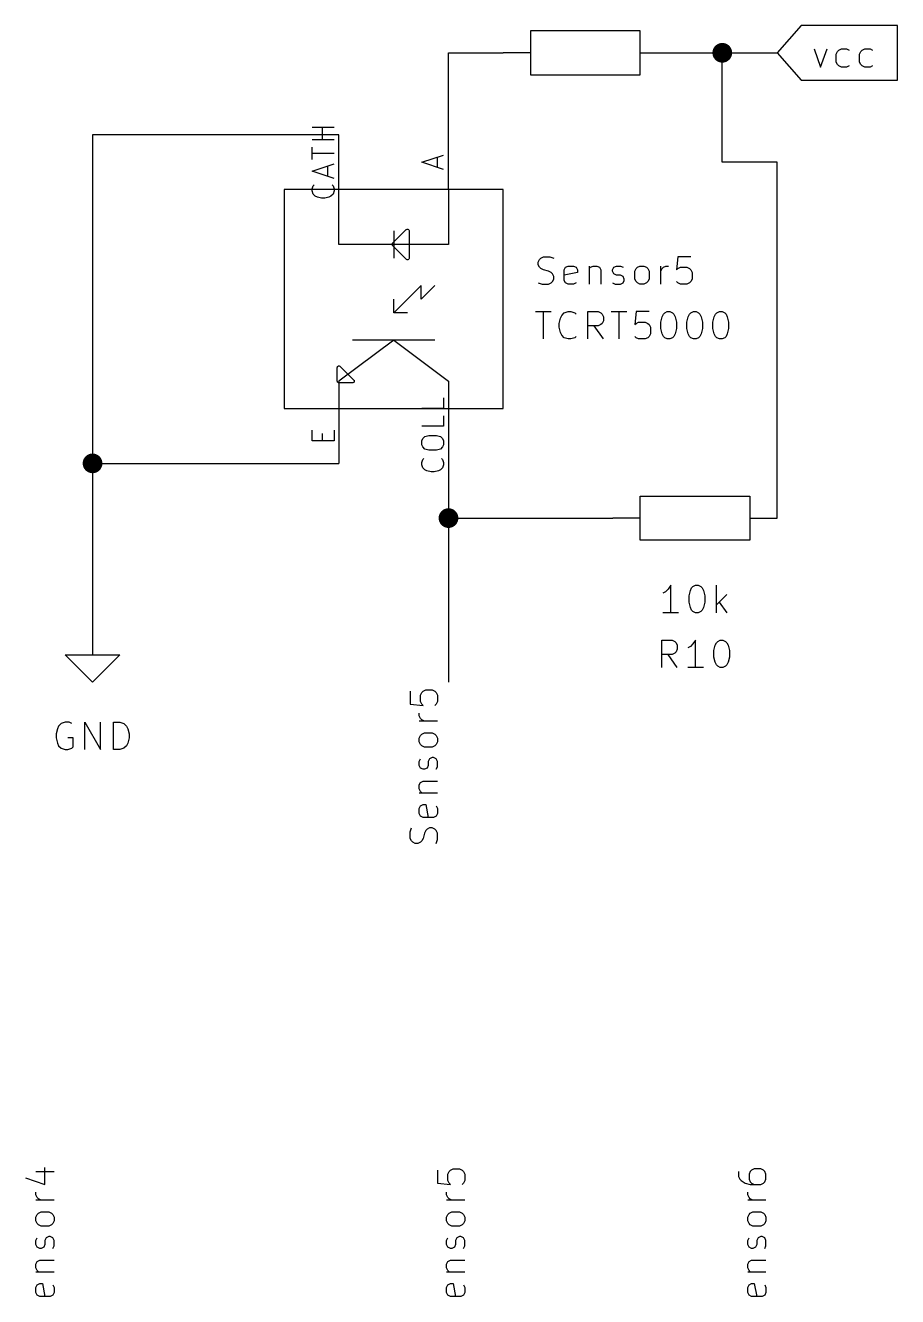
# Model space of a CAD drawing. Extents: x 0.4 to 11.3, y -7.9 to -0.4.
# Drawn here: x 7.577 to 9.17, y -3.972 to -1.65 of the extents above; entities that cross this region are included whole.
import ezdxf

# ---------------------------------------------------------------- set-up
doc = ezdxf.new("R2010")
doc.units = 0
doc.header["$MEASUREMENT"] = 0
for name, color, linetype in [('CYAN2', 4, 'CONTINUOUS'), ('GRAY1', 251, 'CONTINUOUS'), ('GREEN3', 91, 'CONTINUOUS'), ('LYELLOW', 51, 'CONTINUOUS'), ('RED2', 1, 'CONTINUOUS'), ('RED3', 11, 'CONTINUOUS')]:
    doc.layers.add(name, color=color, linetype=linetype)

msp = doc.modelspace()

# ---------------------------------------------------------------- linework, layer by layer
at = {"layer": 'CYAN2', "linetype": 'CONTINUOUS'}
for p, q in [((8.5139, -2.0823), (8.5163, -2.0776)), ((8.5139, -2.0871), (8.5139, -2.0823)), ((8.5163, -2.0918), (8.5139, -2.0871)), ((8.5163, -2.0776), (8.5187, -2.0752)), ((8.5187, -2.0752), (8.5234, -2.0728)), ((8.5234, -2.0728), (8.5353, -2.0728)), ((8.5353, -2.0728), (8.5425, -2.0752)), ((8.5639, -2.0918), (8.5687, -2.0895)), ((8.5687, -2.0895), (8.5782, -2.0895)), ((8.5782, -2.0895), (8.5829, -2.0918)), ((8.6068, -2.0895), (8.6068, -2.1228)), ((8.6091, -2.0918), (8.6139, -2.0895)), ((8.6139, -2.0895), (8.621, -2.0895)), ((8.621, -2.0895), (8.6258, -2.0918)), ((8.652, -2.0918), (8.6568, -2.0895)), ((8.6568, -2.0895), (8.6639, -2.0895)), ((8.6639, -2.0895), (8.6687, -2.0918)), ((8.6949, -2.0918), (8.6996, -2.0895)), ((8.6996, -2.0895), (8.7068, -2.0895)), ((8.7068, -2.0895), (8.7115, -2.0918)), ((8.7377, -2.1228), (8.7377, -2.0895)), ((8.7425, -2.0918), (8.7472, -2.0895)), ((8.7472, -2.0895), (8.752, -2.0895)), ((8.7687, -2.0728), (8.7663, -2.0966)), ((8.7925, -2.0728), (8.7687, -2.0728)), ((8.5187, -2.0942), (8.5163, -2.0918)), ((8.5234, -2.0966), (8.5187, -2.0942)), ((8.5329, -2.099), (8.5234, -2.0966)), ((8.5377, -2.1014), (8.5329, -2.099)), ((8.5401, -2.1038), (8.5377, -2.1014)), ((8.5425, -2.1085), (8.5401, -2.1038)), ((8.5425, -2.1133), (8.5425, -2.1085)), ((8.5615, -2.0966), (8.5639, -2.0918)), ((8.5615, -2.1157), (8.5615, -2.0966)), ((8.5853, -2.1014), (8.5615, -2.1061)), ((8.5829, -2.0918), (8.5853, -2.0966)), ((8.5853, -2.0966), (8.5853, -2.1014)), ((8.6068, -2.0942), (8.6091, -2.0918)), ((8.6258, -2.0918), (8.6282, -2.0966)), ((8.6282, -2.0966), (8.6282, -2.1228)), ((8.6496, -2.0966), (8.652, -2.0918)), ((8.6496, -2.099), (8.6496, -2.0966)), ((8.652, -2.1038), (8.6496, -2.099)), ((8.6568, -2.1061), (8.652, -2.1038)), ((8.6639, -2.1061), (8.6568, -2.1061)), ((8.6687, -2.1085), (8.6639, -2.1061)), ((8.671, -2.1133), (8.6687, -2.1085)), ((8.6901, -2.099), (8.6925, -2.0942)), ((8.6901, -2.1133), (8.6901, -2.099)), ((8.6925, -2.0942), (8.6949, -2.0918)), ((8.7115, -2.0918), (8.7139, -2.0942)), ((8.7139, -2.0942), (8.7163, -2.099)), ((8.7163, -2.099), (8.7163, -2.1133)), ((8.7377, -2.099), (8.7401, -2.0942)), ((8.7401, -2.0942), (8.7425, -2.0918)), ((8.7663, -2.0966), (8.7687, -2.0942)), ((8.7687, -2.0942), (8.7734, -2.0918)), ((8.7734, -2.0918), (8.7853, -2.0918)), ((8.7853, -2.0918), (8.7901, -2.0942)), ((8.7901, -2.0942), (8.7925, -2.0966)), ((8.7925, -2.0966), (8.7949, -2.1014)), ((8.7949, -2.1014), (8.7949, -2.1133)), ((8.5139, -2.1204), (8.521, -2.1228)), ((8.521, -2.1228), (8.5329, -2.1228)), ((8.5329, -2.1228), (8.5377, -2.1204)), ((8.5377, -2.1204), (8.5401, -2.118)), ((8.5401, -2.118), (8.5425, -2.1133)), ((8.5639, -2.1204), (8.5615, -2.1157)), ((8.5687, -2.1228), (8.5639, -2.1204)), ((8.5782, -2.1228), (8.5687, -2.1228)), ((8.5829, -2.1204), (8.5782, -2.1228)), ((8.6496, -2.1204), (8.6544, -2.1228)), ((8.6544, -2.1228), (8.6639, -2.1228)), ((8.6639, -2.1228), (8.6687, -2.1204)), ((8.6687, -2.1204), (8.671, -2.1157)), ((8.671, -2.1157), (8.671, -2.1133)), ((8.6925, -2.118), (8.6901, -2.1133)), ((8.6949, -2.1204), (8.6925, -2.118)), ((8.6996, -2.1228), (8.6949, -2.1204)), ((8.7068, -2.1228), (8.6996, -2.1228)), ((8.7115, -2.1204), (8.7068, -2.1228)), ((8.7139, -2.118), (8.7115, -2.1204)), ((8.7163, -2.1133), (8.7139, -2.118)), ((8.7687, -2.1204), (8.7663, -2.118)), ((8.7734, -2.1228), (8.7687, -2.1204)), ((8.7853, -2.1228), (8.7734, -2.1228)), ((8.7901, -2.1204), (8.7853, -2.1228)), ((8.7925, -2.118), (8.7901, -2.1204)), ((8.7949, -2.1133), (8.7925, -2.118)), ((8.5091, -2.1728), (8.5377, -2.1728)), ((8.5234, -2.2228), (8.5234, -2.1728)), ((8.5544, -2.1847), (8.5568, -2.1799)), ((8.5568, -2.1799), (8.5615, -2.1752)), ((8.5615, -2.1752), (8.5687, -2.1728)), ((8.5687, -2.1728), (8.5734, -2.1728)), ((8.5734, -2.1728), (8.5806, -2.1752)), ((8.5806, -2.1752), (8.5829, -2.1776)), ((8.6044, -2.2228), (8.6044, -2.1728)), ((8.6044, -2.1728), (8.6234, -2.1728)), ((8.6234, -2.1728), (8.6282, -2.1752)), ((8.6282, -2.1752), (8.6306, -2.1776)), ((8.6306, -2.1776), (8.6329, -2.1823)), ((8.6329, -2.1823), (8.6329, -2.1895)), ((8.6472, -2.1728), (8.6758, -2.1728)), ((8.6615, -2.2228), (8.6615, -2.1728)), ((8.6925, -2.1728), (8.6901, -2.1966)), ((8.7163, -2.1728), (8.6925, -2.1728)), ((8.7377, -2.1918), (8.7401, -2.1823)), ((8.7401, -2.1823), (8.7425, -2.1776)), ((8.7425, -2.1776), (8.7449, -2.1752)), ((8.7449, -2.1752), (8.7496, -2.1728)), ((8.7496, -2.1728), (8.7544, -2.1728)), ((8.7544, -2.1728), (8.7591, -2.1752)), ((8.7591, -2.1752), (8.7615, -2.1776)), ((8.7615, -2.1776), (8.7639, -2.1823)), ((8.7639, -2.1823), (8.7663, -2.1918)), ((8.7853, -2.1918), (8.7877, -2.1823)), ((8.7877, -2.1823), (8.7901, -2.1776)), ((8.7901, -2.1776), (8.7925, -2.1752)), ((8.7925, -2.1752), (8.7972, -2.1728)), ((8.7972, -2.1728), (8.802, -2.1728)), ((8.802, -2.1728), (8.8068, -2.1752)), ((8.8068, -2.1752), (8.8091, -2.1776)), ((8.8091, -2.1776), (8.8115, -2.1823)), ((8.8115, -2.1823), (8.8139, -2.1918)), ((8.8329, -2.1918), (8.8353, -2.1823)), ((8.8353, -2.1823), (8.8377, -2.1776)), ((8.8377, -2.1776), (8.8401, -2.1752)), ((8.8401, -2.1752), (8.8448, -2.1728)), ((8.8448, -2.1728), (8.8496, -2.1728)), ((8.8496, -2.1728), (8.8544, -2.1752)), ((8.8544, -2.1752), (8.8568, -2.1776)), ((8.8568, -2.1776), (8.8591, -2.1823)), ((8.8591, -2.1823), (8.8615, -2.1918)), ((8.552, -2.1942), (8.5544, -2.1847)), ((8.552, -2.2014), (8.552, -2.1942)), ((8.5544, -2.2109), (8.552, -2.2014)), ((8.6234, -2.199), (8.6044, -2.199)), ((8.6329, -2.2228), (8.6163, -2.199)), ((8.6282, -2.1966), (8.6234, -2.199)), ((8.6306, -2.1942), (8.6282, -2.1966)), ((8.6329, -2.1895), (8.6306, -2.1942)), ((8.6901, -2.1966), (8.6925, -2.1942)), ((8.6925, -2.1942), (8.6972, -2.1918)), ((8.6972, -2.1918), (8.7091, -2.1918)), ((8.7091, -2.1918), (8.7139, -2.1942)), ((8.7139, -2.1942), (8.7163, -2.1966)), ((8.7163, -2.1966), (8.7187, -2.2014)), ((8.7187, -2.2014), (8.7187, -2.2133)), ((8.7377, -2.2038), (8.7377, -2.1918)), ((8.7401, -2.2133), (8.7377, -2.2038)), ((8.7663, -2.2038), (8.7639, -2.2133)), ((8.7663, -2.1918), (8.7663, -2.2038)), ((8.7853, -2.2038), (8.7853, -2.1918)), ((8.7877, -2.2133), (8.7853, -2.2038)), ((8.8139, -2.2038), (8.8115, -2.2133)), ((8.8139, -2.1918), (8.8139, -2.2038)), ((8.8329, -2.2038), (8.8329, -2.1918)), ((8.8353, -2.2133), (8.8329, -2.2038)), ((8.8615, -2.2038), (8.8591, -2.2133)), ((8.8615, -2.1918), (8.8615, -2.2038)), ((8.5568, -2.2157), (8.5544, -2.2109)), ((8.5615, -2.2204), (8.5568, -2.2157)), ((8.5687, -2.2228), (8.5615, -2.2204)), ((8.5734, -2.2228), (8.5687, -2.2228)), ((8.5806, -2.2204), (8.5734, -2.2228)), ((8.5829, -2.218), (8.5806, -2.2204)), ((8.6925, -2.2204), (8.6901, -2.218)), ((8.6972, -2.2228), (8.6925, -2.2204)), ((8.7091, -2.2228), (8.6972, -2.2228)), ((8.7139, -2.2204), (8.7091, -2.2228)), ((8.7163, -2.218), (8.7139, -2.2204)), ((8.7187, -2.2133), (8.7163, -2.218)), ((8.7425, -2.218), (8.7401, -2.2133)), ((8.7449, -2.2204), (8.7425, -2.218)), ((8.7496, -2.2228), (8.7449, -2.2204)), ((8.7544, -2.2228), (8.7496, -2.2228)), ((8.7591, -2.2204), (8.7544, -2.2228)), ((8.7615, -2.218), (8.7591, -2.2204)), ((8.7639, -2.2133), (8.7615, -2.218)), ((8.7901, -2.218), (8.7877, -2.2133)), ((8.7925, -2.2204), (8.7901, -2.218)), ((8.7972, -2.2228), (8.7925, -2.2204)), ((8.802, -2.2228), (8.7972, -2.2228)), ((8.8068, -2.2204), (8.802, -2.2228)), ((8.8091, -2.218), (8.8068, -2.2204)), ((8.8115, -2.2133), (8.8091, -2.218)), ((8.8377, -2.218), (8.8353, -2.2133)), ((8.8401, -2.2204), (8.8377, -2.218)), ((8.8448, -2.2228), (8.8401, -2.2204)), ((8.8496, -2.2228), (8.8448, -2.2228)), ((8.8544, -2.2204), (8.8496, -2.2228)), ((8.8568, -2.218), (8.8544, -2.2204)), ((8.8591, -2.2133), (8.8568, -2.218)), ((8.7464, -2.6847), (8.7417, -2.6871)), ((8.7512, -2.6799), (8.7464, -2.6847)), ((8.7559, -2.6728), (8.7512, -2.6799)), ((8.7559, -2.7228), (8.7559, -2.6728)), ((8.7893, -2.6919), (8.7917, -2.6823)), ((8.7893, -2.7038), (8.7893, -2.6919)), ((8.7917, -2.6823), (8.794, -2.6776)), ((8.794, -2.6776), (8.7964, -2.6752)), ((8.7964, -2.6752), (8.8012, -2.6728)), ((8.8012, -2.6728), (8.8059, -2.6728)), ((8.8059, -2.6728), (8.8107, -2.6752)), ((8.8107, -2.6752), (8.8131, -2.6776)), ((8.8131, -2.6776), (8.8155, -2.6823)), ((8.8155, -2.6823), (8.8179, -2.6919)), ((8.8179, -2.6919), (8.8179, -2.7038)), ((8.8393, -2.7228), (8.8393, -2.6728)), ((8.8583, -2.6895), (8.8393, -2.7085)), ((8.7917, -2.7133), (8.7893, -2.7038)), ((8.794, -2.718), (8.7917, -2.7133)), ((8.8155, -2.7133), (8.8131, -2.718)), ((8.8179, -2.7038), (8.8155, -2.7133)), ((8.844, -2.7038), (8.8583, -2.7228)), ((8.7702, -2.7228), (8.7417, -2.7228)), ((8.7964, -2.7204), (8.794, -2.718)), ((8.8012, -2.7228), (8.7964, -2.7204)), ((8.8059, -2.7228), (8.8012, -2.7228)), ((8.8107, -2.7204), (8.8059, -2.7228)), ((8.8131, -2.718), (8.8107, -2.7204)), ((8.7393, -2.8228), (8.7393, -2.7728)), ((8.7393, -2.7728), (8.7583, -2.7728)), ((8.7583, -2.7728), (8.7631, -2.7752)), ((8.7631, -2.7752), (8.7655, -2.7776)), ((8.7655, -2.7776), (8.7679, -2.7823)), ((8.7679, -2.7823), (8.7679, -2.7895)), ((8.7917, -2.7847), (8.7869, -2.7871)), ((8.7964, -2.7799), (8.7917, -2.7847)), ((8.8012, -2.7728), (8.7964, -2.7799)), ((8.8012, -2.8228), (8.8012, -2.7728)), ((8.8345, -2.7919), (8.8369, -2.7823)), ((8.8369, -2.7823), (8.8393, -2.7776)), ((8.8393, -2.7776), (8.8417, -2.7752)), ((8.8417, -2.7752), (8.8464, -2.7728)), ((8.8464, -2.7728), (8.8512, -2.7728)), ((8.8512, -2.7728), (8.8559, -2.7752)), ((8.8559, -2.7752), (8.8583, -2.7776)), ((8.8583, -2.7776), (8.8607, -2.7823)), ((8.8607, -2.7823), (8.8631, -2.7919)), ((8.7583, -2.799), (8.7393, -2.799)), ((8.7679, -2.8228), (8.7512, -2.799)), ((8.7631, -2.7966), (8.7583, -2.799)), ((8.7655, -2.7942), (8.7631, -2.7966)), ((8.7679, -2.7895), (8.7655, -2.7942)), ((8.8345, -2.8038), (8.8345, -2.7919)), ((8.8369, -2.8133), (8.8345, -2.8038)), ((8.8631, -2.8038), (8.8607, -2.8133)), ((8.8631, -2.7919), (8.8631, -2.8038)), ((8.8155, -2.8228), (8.7869, -2.8228)), ((8.8393, -2.818), (8.8369, -2.8133)), ((8.8417, -2.8204), (8.8393, -2.818)), ((8.8464, -2.8228), (8.8417, -2.8204)), ((8.8512, -2.8228), (8.8464, -2.8228)), ((8.8559, -2.8204), (8.8512, -2.8228)), ((8.8583, -2.818), (8.8559, -2.8204)), ((8.8607, -2.8133), (8.8583, -2.818)), ((7.6429, -2.9252), (7.6381, -2.9299)), ((7.65, -2.9228), (7.6429, -2.9252)), ((7.6571, -2.9228), (7.65, -2.9228)), ((7.6619, -2.9252), (7.6571, -2.9228)), ((7.6857, -2.9728), (7.6857, -2.9228)), ((7.6857, -2.9228), (7.7143, -2.9728)), ((7.7143, -2.9728), (7.7143, -2.9228)), ((7.7381, -2.9728), (7.7381, -2.9228)), ((7.7381, -2.9228), (7.75, -2.9228)), ((7.75, -2.9228), (7.7571, -2.9252)), ((7.7571, -2.9252), (7.7619, -2.9299)), ((7.6357, -2.9347), (7.6333, -2.9442)), ((7.6333, -2.9442), (7.6333, -2.9514)), ((7.6381, -2.9299), (7.6357, -2.9347)), ((7.7619, -2.9299), (7.7643, -2.9347)), ((7.7643, -2.9347), (7.7667, -2.9442)), ((7.7667, -2.9442), (7.7667, -2.9514)), ((7.6333, -2.9514), (7.6357, -2.9609)), ((7.6357, -2.9609), (7.6381, -2.9657)), ((7.6381, -2.9657), (7.6429, -2.9704)), ((7.6429, -2.9704), (7.65, -2.9728)), ((7.6643, -2.9514), (7.6548, -2.9514)), ((7.6548, -2.9728), (7.6619, -2.9704)), ((7.6619, -2.9704), (7.6643, -2.968)), ((7.6643, -2.968), (7.6643, -2.9514)), ((7.7571, -2.9704), (7.75, -2.9728)), ((7.7619, -2.9657), (7.7571, -2.9704)), ((7.7643, -2.9609), (7.7619, -2.9657)), ((7.7667, -2.9514), (7.7643, -2.9609)), ((7.65, -2.9728), (7.6548, -2.9728)), ((7.75, -2.9728), (7.7381, -2.9728))]:
    msp.add_line(p, q, dxfattribs=at)
at = {"layer": 'GRAY1', "linetype": 'CONTINUOUS'}
for p, q in [((8.2798, -2.866), (8.2798, -2.8898)), ((8.2988, -2.8732), (8.3012, -2.8684)), ((8.2988, -2.8851), (8.2988, -2.8732)), ((8.3012, -2.8684), (8.3036, -2.866)), ((8.3036, -2.866), (8.3084, -2.8636)), ((8.3084, -2.8636), (8.3203, -2.8636)), ((8.3203, -2.8636), (8.325, -2.866)), ((8.325, -2.866), (8.3274, -2.8684)), ((8.3274, -2.8684), (8.3298, -2.8732)), ((8.3298, -2.8732), (8.3298, -2.8851)), ((8.2798, -2.8898), (8.3036, -2.8922)), ((8.3012, -2.8898), (8.2988, -2.8851)), ((8.3036, -2.8922), (8.3012, -2.8898)), ((8.3274, -2.8898), (8.325, -2.8922)), ((8.3298, -2.8851), (8.3274, -2.8898)), ((8.2965, -2.9113), (8.2965, -2.9065)), ((8.2988, -2.916), (8.2965, -2.9113)), ((8.3298, -2.9208), (8.2965, -2.9208)), ((8.3012, -2.9184), (8.2988, -2.916)), ((8.306, -2.9208), (8.3012, -2.9184)), ((8.2965, -2.9517), (8.2988, -2.947)), ((8.2988, -2.947), (8.3012, -2.9446)), ((8.3012, -2.9446), (8.306, -2.9422)), ((8.306, -2.9422), (8.3203, -2.9422)), ((8.3203, -2.9422), (8.325, -2.9446)), ((8.325, -2.9446), (8.3274, -2.947)), ((8.3274, -2.947), (8.3298, -2.9517)), ((8.2965, -2.9589), (8.2965, -2.9517)), ((8.2988, -2.9636), (8.2965, -2.9589)), ((8.3012, -2.966), (8.2988, -2.9636)), ((8.306, -2.9684), (8.3012, -2.966)), ((8.3203, -2.9684), (8.306, -2.9684)), ((8.325, -2.966), (8.3203, -2.9684)), ((8.3274, -2.9636), (8.325, -2.966)), ((8.3298, -2.9589), (8.3274, -2.9636)), ((8.3298, -2.9517), (8.3298, -2.9589)), ((8.2965, -2.9946), (8.2988, -2.9898)), ((8.2965, -3.0017), (8.2965, -2.9946)), ((8.3155, -2.9898), (8.3131, -2.9946)), ((8.3131, -2.9946), (8.3131, -3.0017)), ((8.3203, -2.9874), (8.3155, -2.9898)), ((8.3227, -2.9874), (8.3203, -2.9874)), ((8.3274, -2.9898), (8.3227, -2.9874)), ((8.3298, -2.9946), (8.3274, -2.9898)), ((8.3298, -3.0041), (8.3298, -2.9946)), ((8.2988, -3.0065), (8.2965, -3.0017)), ((8.3036, -3.0089), (8.2988, -3.0065)), ((8.306, -3.0089), (8.3036, -3.0089)), ((8.3108, -3.0065), (8.306, -3.0089)), ((8.3131, -3.0017), (8.3108, -3.0065)), ((8.3274, -3.0089), (8.3298, -3.0041)), ((8.2965, -3.0374), (8.2988, -3.0327)), ((8.2965, -3.0446), (8.2965, -3.0374)), ((8.2988, -3.0327), (8.3036, -3.0303)), ((8.3036, -3.0303), (8.3298, -3.0303)), ((8.2988, -3.0493), (8.2965, -3.0446)), ((8.2965, -3.0517), (8.3298, -3.0517)), ((8.3012, -3.0517), (8.2988, -3.0493)), ((8.2965, -3.0803), (8.2988, -3.0755)), ((8.2965, -3.0898), (8.2965, -3.0803)), ((8.2988, -3.0755), (8.3036, -3.0732)), ((8.3036, -3.0732), (8.3084, -3.0732)), ((8.3084, -3.0732), (8.3131, -3.097)), ((8.3274, -3.0755), (8.3298, -3.0803)), ((8.3298, -3.0803), (8.3298, -3.0898)), ((8.2988, -3.0946), (8.2965, -3.0898)), ((8.3036, -3.097), (8.2988, -3.0946)), ((8.3227, -3.097), (8.3036, -3.097)), ((8.3274, -3.0946), (8.3227, -3.097)), ((8.3298, -3.0898), (8.3274, -3.0946)), ((8.2798, -3.1232), (8.2822, -3.116)), ((8.2798, -3.1351), (8.2798, -3.1232)), ((8.306, -3.1255), (8.3036, -3.1351)), ((8.3084, -3.1208), (8.306, -3.1255)), ((8.3108, -3.1184), (8.3084, -3.1208)), ((8.3155, -3.116), (8.3108, -3.1184)), ((8.3203, -3.116), (8.3155, -3.116)), ((8.325, -3.1184), (8.3203, -3.116)), ((8.3274, -3.1208), (8.325, -3.1184)), ((8.3298, -3.1255), (8.3274, -3.1208)), ((8.3298, -3.1374), (8.3298, -3.1255)), ((8.2822, -3.1398), (8.2798, -3.1351)), ((8.2846, -3.1422), (8.2822, -3.1398)), ((8.2893, -3.1446), (8.2846, -3.1422)), ((8.2941, -3.1446), (8.2893, -3.1446)), ((8.2988, -3.1422), (8.2941, -3.1446)), ((8.3012, -3.1398), (8.2988, -3.1422)), ((8.3036, -3.1351), (8.3012, -3.1398)), ((8.3274, -3.1446), (8.3298, -3.1374)), ((7.6131, -3.7673), (7.6131, -3.7364)), ((7.5774, -3.7554), (7.6131, -3.7673)), ((7.5965, -3.7435), (7.6298, -3.7435)), ((8.3298, -3.7411), (8.3298, -3.7649)), ((8.3488, -3.7483), (8.3512, -3.7435)), ((8.3488, -3.7602), (8.3488, -3.7483)), ((8.3512, -3.7649), (8.3488, -3.7602)), ((8.3512, -3.7435), (8.3536, -3.7411)), ((8.3536, -3.7411), (8.3584, -3.7387)), ((8.3584, -3.7387), (8.3703, -3.7387)), ((8.3703, -3.7387), (8.375, -3.7411)), ((8.375, -3.7411), (8.3774, -3.7435)), ((8.3774, -3.7435), (8.3798, -3.7483)), ((8.3798, -3.7602), (8.3774, -3.7649)), ((8.3798, -3.7483), (8.3798, -3.7602)), ((8.8798, -3.7435), (8.8798, -3.753)), ((8.8798, -3.753), (8.8822, -3.7578)), ((8.8822, -3.7578), (8.8846, -3.7602)), ((8.8846, -3.7602), (8.8917, -3.7649)), ((8.9012, -3.7435), (8.8988, -3.7483)), ((8.8988, -3.7483), (8.8988, -3.7578)), ((8.8988, -3.7578), (8.9012, -3.7626)), ((8.9036, -3.7411), (8.9012, -3.7435)), ((8.9084, -3.7387), (8.9036, -3.7411)), ((8.9203, -3.7387), (8.9084, -3.7387)), ((8.925, -3.7411), (8.9203, -3.7387)), ((8.9274, -3.7435), (8.925, -3.7411)), ((8.9298, -3.7483), (8.9274, -3.7435)), ((8.9274, -3.7626), (8.9298, -3.7578)), ((8.9298, -3.7578), (8.9298, -3.7483)), ((7.5965, -3.7864), (7.5965, -3.7816)), ((8.3298, -3.7649), (8.3536, -3.7673)), ((8.3465, -3.7864), (8.3465, -3.7816)), ((8.3536, -3.7673), (8.3512, -3.7649)), ((8.3774, -3.7649), (8.375, -3.7673)), ((8.8917, -3.7649), (8.9012, -3.7673)), ((8.8965, -3.7864), (8.8965, -3.7816)), ((8.9012, -3.7626), (8.9036, -3.7649)), ((8.9012, -3.7673), (8.9203, -3.7673)), ((8.9036, -3.7649), (8.9084, -3.7673)), ((8.9203, -3.7673), (8.925, -3.7649)), ((8.925, -3.7649), (8.9274, -3.7626)), ((7.5988, -3.7911), (7.5965, -3.7864)), ((7.6298, -3.7959), (7.5965, -3.7959)), ((7.6012, -3.7935), (7.5988, -3.7911)), ((7.606, -3.7959), (7.6012, -3.7935)), ((8.3488, -3.7911), (8.3465, -3.7864)), ((8.3798, -3.7959), (8.3465, -3.7959)), ((8.3512, -3.7935), (8.3488, -3.7911)), ((8.356, -3.7959), (8.3512, -3.7935)), ((8.8988, -3.7911), (8.8965, -3.7864)), ((8.9298, -3.7959), (8.8965, -3.7959)), ((8.9012, -3.7935), (8.8988, -3.7911)), ((8.906, -3.7959), (8.9012, -3.7935)), ((7.5965, -3.8268), (7.5988, -3.8221)), ((7.5965, -3.834), (7.5965, -3.8268)), ((7.5988, -3.8221), (7.6012, -3.8197)), ((7.6012, -3.8197), (7.606, -3.8173)), ((7.606, -3.8173), (7.6203, -3.8173)), ((7.6203, -3.8173), (7.625, -3.8197)), ((7.625, -3.8197), (7.6274, -3.8221)), ((7.6274, -3.8221), (7.6298, -3.8268)), ((7.6298, -3.8268), (7.6298, -3.834)), ((8.3465, -3.8268), (8.3488, -3.8221)), ((8.3465, -3.834), (8.3465, -3.8268)), ((8.3488, -3.8221), (8.3512, -3.8197)), ((8.3512, -3.8197), (8.356, -3.8173)), ((8.356, -3.8173), (8.3703, -3.8173)), ((8.3703, -3.8173), (8.375, -3.8197)), ((8.375, -3.8197), (8.3774, -3.8221)), ((8.3774, -3.8221), (8.3798, -3.8268)), ((8.3798, -3.8268), (8.3798, -3.834)), ((8.8965, -3.8268), (8.8988, -3.8221)), ((8.8965, -3.834), (8.8965, -3.8268)), ((8.8988, -3.8221), (8.9012, -3.8197)), ((8.9012, -3.8197), (8.906, -3.8173)), ((8.906, -3.8173), (8.9203, -3.8173)), ((8.9203, -3.8173), (8.925, -3.8197)), ((8.925, -3.8197), (8.9274, -3.8221)), ((8.9274, -3.8221), (8.9298, -3.8268)), ((8.9298, -3.8268), (8.9298, -3.834)), ((7.5988, -3.8387), (7.5965, -3.834)), ((7.6012, -3.8411), (7.5988, -3.8387)), ((7.606, -3.8435), (7.6012, -3.8411)), ((7.6203, -3.8435), (7.606, -3.8435)), ((7.625, -3.8411), (7.6203, -3.8435)), ((7.6274, -3.8387), (7.625, -3.8411)), ((7.6298, -3.834), (7.6274, -3.8387)), ((8.3488, -3.8387), (8.3465, -3.834)), ((8.3512, -3.8411), (8.3488, -3.8387)), ((8.356, -3.8435), (8.3512, -3.8411)), ((8.3703, -3.8435), (8.356, -3.8435)), ((8.375, -3.8411), (8.3703, -3.8435)), ((8.3774, -3.8387), (8.375, -3.8411)), ((8.3798, -3.834), (8.3774, -3.8387)), ((8.8988, -3.8387), (8.8965, -3.834)), ((8.9012, -3.8411), (8.8988, -3.8387)), ((8.906, -3.8435), (8.9012, -3.8411)), ((8.9203, -3.8435), (8.906, -3.8435)), ((8.925, -3.8411), (8.9203, -3.8435)), ((8.9274, -3.8387), (8.925, -3.8411)), ((8.9298, -3.834), (8.9274, -3.8387)), ((7.5965, -3.8697), (7.5988, -3.8649)), ((7.5965, -3.8768), (7.5965, -3.8697)), ((7.5988, -3.8816), (7.5965, -3.8768)), ((7.6131, -3.8768), (7.6108, -3.8816)), ((7.6155, -3.8649), (7.6131, -3.8697)), ((7.6131, -3.8697), (7.6131, -3.8768)), ((7.6203, -3.8626), (7.6155, -3.8649)), ((7.6227, -3.8626), (7.6203, -3.8626)), ((7.6274, -3.8649), (7.6227, -3.8626)), ((7.6298, -3.8697), (7.6274, -3.8649)), ((7.6298, -3.8792), (7.6298, -3.8697)), ((8.3465, -3.8697), (8.3488, -3.8649)), ((8.3465, -3.8768), (8.3465, -3.8697)), ((8.3488, -3.8816), (8.3465, -3.8768)), ((8.3631, -3.8768), (8.3608, -3.8816)), ((8.3655, -3.8649), (8.3631, -3.8697)), ((8.3631, -3.8697), (8.3631, -3.8768)), ((8.3703, -3.8626), (8.3655, -3.8649)), ((8.3727, -3.8626), (8.3703, -3.8626)), ((8.3774, -3.8649), (8.3727, -3.8626)), ((8.3798, -3.8697), (8.3774, -3.8649)), ((8.3798, -3.8792), (8.3798, -3.8697)), ((8.8965, -3.8697), (8.8988, -3.8649)), ((8.8965, -3.8768), (8.8965, -3.8697)), ((8.8988, -3.8816), (8.8965, -3.8768)), ((8.9131, -3.8768), (8.9108, -3.8816)), ((8.9155, -3.8649), (8.9131, -3.8697)), ((8.9131, -3.8697), (8.9131, -3.8768)), ((8.9203, -3.8626), (8.9155, -3.8649)), ((8.9227, -3.8626), (8.9203, -3.8626)), ((8.9274, -3.8649), (8.9227, -3.8626)), ((8.9298, -3.8697), (8.9274, -3.8649)), ((8.9298, -3.8792), (8.9298, -3.8697)), ((7.6036, -3.884), (7.5988, -3.8816)), ((7.606, -3.884), (7.6036, -3.884)), ((7.6108, -3.8816), (7.606, -3.884)), ((7.6274, -3.884), (7.6298, -3.8792)), ((8.3536, -3.884), (8.3488, -3.8816)), ((8.356, -3.884), (8.3536, -3.884)), ((8.3608, -3.8816), (8.356, -3.884)), ((8.3774, -3.884), (8.3798, -3.8792)), ((8.9036, -3.884), (8.8988, -3.8816)), ((8.906, -3.884), (8.9036, -3.884)), ((8.9108, -3.8816), (8.906, -3.884)), ((8.9274, -3.884), (8.9298, -3.8792)), ((7.5965, -3.9126), (7.5988, -3.9078)), ((7.5965, -3.9197), (7.5965, -3.9126)), ((7.5988, -3.9245), (7.5965, -3.9197)), ((7.5988, -3.9078), (7.6036, -3.9054)), ((7.6036, -3.9054), (7.6298, -3.9054)), ((8.3465, -3.9126), (8.3488, -3.9078)), ((8.3465, -3.9197), (8.3465, -3.9126)), ((8.3488, -3.9245), (8.3465, -3.9197)), ((8.3488, -3.9078), (8.3536, -3.9054)), ((8.3536, -3.9054), (8.3798, -3.9054)), ((8.8965, -3.9126), (8.8988, -3.9078)), ((8.8965, -3.9197), (8.8965, -3.9126)), ((8.8988, -3.9245), (8.8965, -3.9197)), ((8.8988, -3.9078), (8.9036, -3.9054)), ((8.9036, -3.9054), (8.9298, -3.9054)), ((7.5965, -3.9268), (7.6298, -3.9268)), ((7.6012, -3.9268), (7.5988, -3.9245)), ((8.3465, -3.9268), (8.3798, -3.9268)), ((8.3512, -3.9268), (8.3488, -3.9245)), ((8.8965, -3.9268), (8.9298, -3.9268)), ((8.9012, -3.9268), (8.8988, -3.9245)), ((7.5965, -3.9554), (7.5988, -3.9507)), ((7.5965, -3.9649), (7.5965, -3.9554)), ((7.5988, -3.9697), (7.5965, -3.9649)), ((7.5988, -3.9507), (7.6036, -3.9483)), ((7.6036, -3.9721), (7.5988, -3.9697)), ((7.6036, -3.9483), (7.6084, -3.9483)), ((7.6084, -3.9483), (7.6131, -3.9721)), ((7.6274, -3.9697), (7.6227, -3.9721)), ((7.6274, -3.9507), (7.6298, -3.9554)), ((7.6298, -3.9649), (7.6274, -3.9697)), ((7.6298, -3.9554), (7.6298, -3.9649)), ((8.3465, -3.9554), (8.3488, -3.9507)), ((8.3465, -3.9649), (8.3465, -3.9554)), ((8.3488, -3.9697), (8.3465, -3.9649)), ((8.3488, -3.9507), (8.3536, -3.9483)), ((8.3536, -3.9721), (8.3488, -3.9697)), ((8.3536, -3.9483), (8.3584, -3.9483)), ((8.3584, -3.9483), (8.3631, -3.9721)), ((8.3774, -3.9697), (8.3727, -3.9721)), ((8.3774, -3.9507), (8.3798, -3.9554)), ((8.3798, -3.9649), (8.3774, -3.9697)), ((8.3798, -3.9554), (8.3798, -3.9649)), ((8.8965, -3.9554), (8.8988, -3.9507)), ((8.8965, -3.9649), (8.8965, -3.9554)), ((8.8988, -3.9697), (8.8965, -3.9649)), ((8.8988, -3.9507), (8.9036, -3.9483)), ((8.9036, -3.9721), (8.8988, -3.9697)), ((8.9036, -3.9483), (8.9084, -3.9483)), ((8.9084, -3.9483), (8.9131, -3.9721)), ((8.9274, -3.9697), (8.9227, -3.9721)), ((8.9274, -3.9507), (8.9298, -3.9554)), ((8.9298, -3.9649), (8.9274, -3.9697)), ((8.9298, -3.9554), (8.9298, -3.9649)), ((7.6227, -3.9721), (7.6036, -3.9721)), ((8.3727, -3.9721), (8.3536, -3.9721)), ((8.9227, -3.9721), (8.9036, -3.9721))]:
    msp.add_line(p, q, dxfattribs=at)
at = {"layer": 'GREEN3', "linetype": 'CONTINUOUS'}
for p, q in [((8.35, -1.85), (8.35, -1.7)), ((8.35, -1.7), (8.45, -1.7)), ((8.75, -1.7), (8.85, -1.7)), ((8.85, -1.7), (8.95, -1.7)), ((8.85, -1.9), (8.85, -1.7)), ((8.15, -1.85), (7.7, -1.85)), ((7.7, -1.85), (7.7, -2.45)), ((8.95, -1.9), (8.85, -1.9)), ((8.95, -2.55), (8.95, -1.9)), ((7.7, -2.45), (8.15, -2.45)), ((7.7, -2.45), (7.7, -2.75)), ((8.35, -2.45), (8.35, -2.55)), ((8.35, -2.55), (8.35, -2.85)), ((8.35, -2.55), (8.65, -2.55))]:
    msp.add_line(p, q, dxfattribs=at)
at = {"layer": 'GREEN3', "const_width": 0.018}
for points in [[(8.841, -1.7, 1), (8.859, -1.7, 1)], [(7.691, -2.45, 1), (7.709, -2.45, 1)], [(8.341, -2.55, 1), (8.359, -2.55, 1)]]:
    msp.add_lwpolyline(points, format="xyb", close=True, dxfattribs=at)
at = {"layer": 'LYELLOW', "linetype": 'CONTINUOUS'}
for p, q in [((8.05, -1.95), (8.05, -2.35)), ((8.45, -1.95), (8.05, -1.95)), ((8.45, -2.35), (8.45, -1.95)), ((8.05, -2.35), (8.45, -2.35))]:
    msp.add_line(p, q, dxfattribs=at)
at = {"layer": 'RED2', "linetype": 'CONTINUOUS'}
for p, q in [((8.7, -1.66), (8.5, -1.66)), ((8.5, -1.66), (8.5, -1.74)), ((8.7, -1.74), (8.7, -1.66)), ((8.9938, -1.65), (8.95, -1.7)), ((9.1701, -1.65), (8.9938, -1.65)), ((9.1701, -1.7), (9.1701, -1.65)), ((9.0175, -1.693), (9.0294, -1.7264)), ((9.0294, -1.7264), (9.0413, -1.693)), ((9.0627, -1.6954), (9.0675, -1.693)), ((9.0675, -1.693), (9.077, -1.693)), ((9.077, -1.693), (9.0818, -1.6954)), ((9.1056, -1.6954), (9.1104, -1.693)), ((9.1104, -1.693), (9.1199, -1.693)), ((9.1199, -1.693), (9.1246, -1.6954)), ((8.5, -1.7), (8.45, -1.7)), ((8.7, -1.7), (8.75, -1.7)), ((8.95, -1.7), (8.9938, -1.75)), ((9.058, -1.7026), (9.0604, -1.6978)), ((9.058, -1.7169), (9.058, -1.7026)), ((9.0604, -1.7216), (9.058, -1.7169)), ((9.0604, -1.6978), (9.0627, -1.6954)), ((9.1008, -1.7026), (9.1032, -1.6978)), ((9.1008, -1.7169), (9.1008, -1.7026)), ((9.1032, -1.7216), (9.1008, -1.7169)), ((9.1032, -1.6978), (9.1056, -1.6954)), ((9.1701, -1.75), (9.1701, -1.7)), ((8.5, -1.74), (8.7, -1.74)), ((9.0627, -1.724), (9.0604, -1.7216)), ((9.0675, -1.7264), (9.0627, -1.724)), ((9.077, -1.7264), (9.0675, -1.7264)), ((9.0818, -1.724), (9.077, -1.7264)), ((9.1056, -1.724), (9.1032, -1.7216)), ((9.1104, -1.7264), (9.1056, -1.724)), ((9.1199, -1.7264), (9.1104, -1.7264)), ((9.1246, -1.724), (9.1199, -1.7264)), ((8.9938, -1.75), (9.1701, -1.75)), ((8.15, -1.95), (8.15, -1.85)), ((8.35, -1.95), (8.35, -1.85)), ((8.05, -1.95), (8.05, -2.35)), ((8.45, -1.95), (8.05, -1.95)), ((8.15, -2.05), (8.15, -1.95)), ((8.35, -1.95), (8.35, -2.05)), ((8.45, -2.35), (8.45, -1.95)), ((8.2479, -2.0479), (8.2729, -2.0229)), ((8.25, -2.025), (8.25, -2.075)), ((8.2729, -2.0229), (8.2733, -2.0225)), ((8.2733, -2.0225), (8.2744, -2.0221)), ((8.2733, -2.0225), (8.2733, -2.0225)), ((8.2744, -2.0221), (8.2756, -2.0221)), ((8.2756, -2.0221), (8.2767, -2.0225)), ((8.2767, -2.0225), (8.2775, -2.0233)), ((8.2775, -2.0233), (8.2779, -2.0244)), ((8.2779, -2.0244), (8.278, -2.025)), ((8.278, -2.025), (8.278, -2.075)), ((8.35, -2.05), (8.15, -2.05)), ((8.2471, -2.0494), (8.2475, -2.0483)), ((8.2471, -2.0506), (8.2471, -2.0494)), ((8.2475, -2.0517), (8.2471, -2.0506)), ((8.2475, -2.0483), (8.2479, -2.0479)), ((8.2479, -2.0521), (8.2475, -2.0517)), ((8.2729, -2.0771), (8.2479, -2.0521)), ((8.2733, -2.0775), (8.2729, -2.0771)), ((8.2744, -2.0779), (8.2733, -2.0775)), ((8.2733, -2.0775), (8.2733, -2.0775)), ((8.2756, -2.0779), (8.2744, -2.0779)), ((8.2767, -2.0775), (8.2756, -2.0779)), ((8.2775, -2.0767), (8.2767, -2.0775)), ((8.2779, -2.0756), (8.2775, -2.0767)), ((8.278, -2.075), (8.2779, -2.0756)), ((8.3, -2.125), (8.25, -2.175)), ((8.325, -2.125), (8.3, -2.15)), ((8.3, -2.15), (8.3, -2.125)), ((8.25, -2.175), (8.25, -2.15)), ((8.275, -2.175), (8.25, -2.175)), ((8.25, -2.225), (8.15, -2.3)), ((8.25, -2.225), (8.175, -2.225)), ((8.325, -2.225), (8.25, -2.225)), ((8.25, -2.225), (8.35, -2.3)), ((8.147, -2.275), (8.1471, -2.2744)), ((8.147, -2.3), (8.147, -2.275)), ((8.1471, -2.2744), (8.1475, -2.2733)), ((8.1475, -2.2733), (8.1483, -2.2725)), ((8.1483, -2.2725), (8.1494, -2.2721)), ((8.1494, -2.2721), (8.1506, -2.2721)), ((8.1506, -2.2721), (8.1517, -2.2725)), ((8.1517, -2.2725), (8.1521, -2.2729)), ((8.1521, -2.2729), (8.1771, -2.2979)), ((8.1771, -2.2979), (8.1775, -2.2983)), ((8.1775, -2.2983), (8.1775, -2.2983)), ((8.1775, -2.2983), (8.1779, -2.2994)), ((8.1471, -2.3006), (8.147, -2.3)), ((8.1475, -2.3017), (8.1471, -2.3006)), ((8.1483, -2.3025), (8.1475, -2.3017)), ((8.1494, -2.3029), (8.1483, -2.3025)), ((8.15, -2.303), (8.1494, -2.3029)), ((8.15, -2.3), (8.15, -2.35)), ((8.175, -2.303), (8.15, -2.303)), ((8.1756, -2.3029), (8.175, -2.303)), ((8.1767, -2.3025), (8.1756, -2.3029)), ((8.1775, -2.3017), (8.1767, -2.3025)), ((8.1779, -2.3006), (8.1775, -2.3017)), ((8.1779, -2.2994), (8.1779, -2.3006)), ((8.35, -2.3), (8.35, -2.35)), ((8.05, -2.35), (8.45, -2.35)), ((8.15, -2.35), (8.15, -2.45)), ((8.35, -2.35), (8.35, -2.45)), ((8.7, -2.59), (8.7, -2.51)), ((8.7, -2.51), (8.9, -2.51)), ((8.9, -2.51), (8.9, -2.59)), ((8.7, -2.55), (8.65, -2.55)), ((8.9, -2.55), (8.95, -2.55)), ((8.9, -2.59), (8.7, -2.59)), ((7.7, -2.75), (7.7, -2.8)), ((7.7, -2.85), (7.65, -2.8)), ((7.65, -2.8), (7.7, -2.8)), ((7.7, -2.8), (7.75, -2.8)), ((7.75, -2.8), (7.7, -2.85))]:
    msp.add_line(p, q, dxfattribs=at)
at = {"layer": 'RED3', "linetype": 'CONTINUOUS'}
for p, q in [((8.1411, -1.8362), (8.1011, -1.8362)), ((8.1201, -1.859), (8.1201, -1.8362)), ((8.1411, -1.859), (8.1011, -1.859)), ((8.1011, -1.8952), (8.1011, -1.8724)), ((8.1411, -1.8838), (8.1011, -1.8838)), ((8.1011, -1.9162), (8.1411, -1.9029)), ((8.3011, -1.9), (8.3411, -1.8867)), ((8.3411, -1.9133), (8.3011, -1.9)), ((8.3297, -1.9095), (8.3297, -1.8905)), ((8.1411, -1.9295), (8.1011, -1.9162)), ((8.1297, -1.9257), (8.1297, -1.9067)), ((8.1011, -1.9486), (8.103, -1.9429)), ((8.1011, -1.9524), (8.1011, -1.9486)), ((8.103, -1.9429), (8.1049, -1.941)), ((8.1373, -1.941), (8.1392, -1.9429)), ((8.1392, -1.9429), (8.1411, -1.9486)), ((8.1411, -1.9486), (8.1411, -1.9524)), ((8.103, -1.9581), (8.1011, -1.9524)), ((8.1068, -1.9619), (8.103, -1.9581)), ((8.1106, -1.9638), (8.1068, -1.9619)), ((8.1182, -1.9657), (8.1106, -1.9638)), ((8.124, -1.9657), (8.1182, -1.9657)), ((8.1316, -1.9638), (8.124, -1.9657)), ((8.1354, -1.9619), (8.1316, -1.9638)), ((8.1392, -1.9581), (8.1354, -1.9619)), ((8.1411, -1.9524), (8.1392, -1.9581)), ((8.3411, -2.3305), (8.3411, -2.3495)), ((8.3411, -2.3495), (8.3011, -2.3495)), ((8.3411, -2.3629), (8.3411, -2.3819)), ((8.1011, -2.4086), (8.1011, -2.3895)), ((8.1411, -2.3895), (8.1411, -2.4086)), ((8.3411, -2.3819), (8.3011, -2.3819)), ((8.1411, -2.4086), (8.1011, -2.4086)), ((8.1201, -2.4086), (8.1201, -2.3952)), ((8.3011, -2.4086), (8.303, -2.4048)), ((8.3011, -2.4162), (8.3011, -2.4086)), ((8.303, -2.4048), (8.3068, -2.401)), ((8.3068, -2.401), (8.3144, -2.399)), ((8.3144, -2.399), (8.3278, -2.399)), ((8.3278, -2.399), (8.3354, -2.401)), ((8.3354, -2.401), (8.3392, -2.4048)), ((8.3392, -2.4048), (8.3411, -2.4086)), ((8.3411, -2.4086), (8.3411, -2.4162)), ((8.303, -2.42), (8.3011, -2.4162)), ((8.3068, -2.4238), (8.303, -2.42)), ((8.3144, -2.4257), (8.3068, -2.4238)), ((8.3278, -2.4257), (8.3144, -2.4257)), ((8.3354, -2.4238), (8.3278, -2.4257)), ((8.3392, -2.42), (8.3354, -2.4238)), ((8.3411, -2.4162), (8.3392, -2.42)), ((8.3011, -2.4486), (8.303, -2.4429)), ((8.3011, -2.4524), (8.3011, -2.4486)), ((8.303, -2.4581), (8.3011, -2.4524)), ((8.303, -2.4429), (8.3049, -2.441)), ((8.3068, -2.4619), (8.303, -2.4581)), ((8.3392, -2.4581), (8.3354, -2.4619)), ((8.3373, -2.441), (8.3392, -2.4429)), ((8.3392, -2.4429), (8.3411, -2.4486)), ((8.3411, -2.4524), (8.3392, -2.4581)), ((8.3411, -2.4486), (8.3411, -2.4524)), ((8.3106, -2.4638), (8.3068, -2.4619)), ((8.3182, -2.4657), (8.3106, -2.4638)), ((8.324, -2.4657), (8.3182, -2.4657)), ((8.3316, -2.4638), (8.324, -2.4657)), ((8.3354, -2.4619), (8.3316, -2.4638))]:
    msp.add_line(p, q, dxfattribs=at)

doc.saveas('drawing.dxf')
